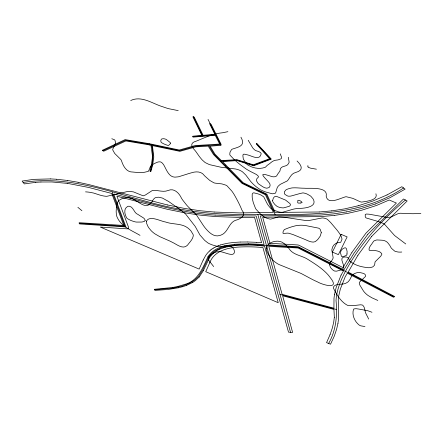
<?xml version="1.0" encoding="UTF-8"?>
<svg xmlns="http://www.w3.org/2000/svg" width="443" height="443" viewBox="0 0 443 443"><rect width="100%" height="100%" fill="white"/><g stroke="black" fill="none" stroke-linecap="round" stroke-linejoin="round"><path stroke-width="0.66" d="M337.948 323.479L338.602 318.334L338.275 299.313L338.718 295.913L340.324 289.118L345.163 276.836L347.356 273.193L393.511 297.231L394.541 296.45L348.176 272.102L357.922 255.251M334.332 317.282L333.701 322.211L332.35 327.981L330.052 334.703M334.471 294.639L334 298.244L333.922 308.184L282.125 294.335L268.763 246.341L298.089 247.997L343.22 270.889L343.375 271.194L341.082 275.075M151.379 164.907L152.542 156.667L151.002 145.448L149.285 144.9M337.948 323.495L336.553 329.415L334.199 336.32L330.544 344.205L326.563 342.638L330.046 334.714M334.476 294.623L336.126 287.634L341.071 275.097M151.379 164.923L149.872 171.087L150.836 171.596L152.619 165.3L153.793 156.96L152.398 145.614L179.847 151.34L195.928 146.827L208.21 146.129L213.487 154.535L242.016 183.413L265.473 194.798L273.303 212.352L239.868 212.922L214.157 212.031M150.437 171.48C153.206 162.769 153.754 153.677 151.523 144.767M203.182 260.052L199.145 269.089L100.306 227.071L127.003 228.832A2.221 1.39 20.9 0 0 128.592 227.381L116.935 196.232L167.116 209.234A2.221 1.39 20.9 0 0 167.288 209.273L184.67 212.823A2.221 1.39 20.9 0 0 184.842 212.856L200.745 215.209A2.221 1.39 20.9 0 0 200.917 215.226L215.497 216.583A2.221 1.39 20.9 0 0 215.663 216.594L241.662 217.496M203.331 270.701L209.694 257.383M307.929 165.588L307.785 166.241A1.949 1.218 20.9 0 0 308.106 166.989M328.617 343.475C336.099 330.356 337.505 315.244 336.021 300.537C336.503 291.416 339.798 282.723 343.779 274.605A260.622 163.306 20.9 0 1 345.773 270.789C360.569 243.312 381.811 220.077 405.506 199.959M203.215 259.986L205.663 255.506A2.221 1.39 20.9 0 1 205.735 255.395L207.352 253.23A2.221 1.39 20.9 0 1 207.429 253.136L209.395 251.092M208.038 256.58C202.966 267.384 198.209 280.546 185.418 284.212M351.936 252.388L342.948 267.583L299.064 245.322A2.221 1.39 20.9 0 0 297.74 244.957L269.925 243.285L262.705 217.253L321.463 216.561A2.221 1.39 20.9 0 0 321.662 216.549L334.249 215.42M203.32 270.717L199.245 276.936M351.98 252.316L365.874 233.267A2.221 1.39 20.9 0 1 365.973 233.151L396.396 203.055L389.231 200.009L376.677 205.397A2.221 1.39 20.9 0 1 376.533 205.452L362.02 210.12A2.221 1.39 20.9 0 1 361.865 210.159L347.866 213.354A2.221 1.39 20.9 0 1 347.716 213.388L334.387 215.403M367.828 234.281L353.951 253.307L343.884 269.887L298.222 246.751L268.441 244.879L260.296 215.929L320.76 215.038L333.346 213.908L346.681 211.892M357.933 255.24L371.666 236.407M208.049 256.563C211.699 250.871 217.989 247.576 224.391 245.976M209.711 257.366L213.122 253.352L216.732 250.677M199.234 276.953L195.291 280.668L192.805 282.374M367.845 234.258L403.484 199.001L407.161 200.972L371.683 236.385M209.467 251.026L210.619 250.046M210.674 249.996L211.937 249.06M212.003 249.01L213.388 248.119M403.645 187.91C363.819 214.478 314.796 214.905 268.746 214.539C244.619 214.501 220.376 214.944 196.41 211.732A191.215 119.815 20.9 0 1 184.476 209.882C130.558 201.715 78.621 173.219 23.075 182.477M213.46 248.074L214.977 247.233M216.743 250.672L218.144 249.891M387.044 194.926L401.845 186.713L405.096 189.144L390.128 197.617L375.21 204.024M192.788 282.385L186.597 285.375M215.054 247.194L216.716 246.402M218.155 249.885L219.734 249.132M102.82 150.797L125.507 140.265L149.23 144.285L179.57 150.686L195.496 146.196L220.719 144.678L208.038 119.394M227.912 131.676L222.585 132.756A77.22 48.387 20.9 0 0 219.551 133.144L215.198 133.974A37.195 23.307 20.9 0 0 212.191 134.888C206.837 136.605 201.792 138.88 196.609 141.012C189.593 142.884 191.105 146.301 195.208 150.714A29.028 18.191 20.9 0 1 196.105 151.877L198.962 155.958A49.223 30.844 20.9 0 0 200.336 157.747L200.541 157.996A44.483 27.876 20.9 0 0 201.576 159.225A53.88 33.762 20.9 0 0 202.329 160.067L205.137 162.553L208.946 164.392A10.953 6.861 20.9 0 0 210.132 164.779L220.769 167.199L235.682 169.004A19.104 11.972 20.9 0 1 237.094 169.364L238.317 169.741A10.809 6.772 20.9 0 1 239.801 170.328L241.324 171.098A9.397 5.886 20.9 0 1 242.526 171.873L245.799 175.024L250.5 181.209A24.952 15.638 20.9 0 0 251.497 182.366L252.765 183.69A36.946 23.152 20.9 0 0 254.83 185.606L255.401 186.093A35.955 22.532 20.9 0 0 257.178 187.511L260.523 189.792L263.901 191.337A39.997 25.063 20.9 0 0 265.778 192.002L272.367 193.807L275.014 193.403A5.931 3.716 20.9 0 0 275.563 192.849A4.535 2.841 20.9 0 0 275.817 192.362L277.096 188.037A18.971 11.883 20.9 0 1 277.589 187.068A23.102 14.475 20.9 0 1 278.16 186.226L280.175 184.41L287.092 181.004A5.454 3.417 20.9 0 0 287.623 180.578C290.038 177.549 291.439 173.296 295.686 172.465C303.505 170.389 302.198 166.025 297.07 160.986M387.021 194.937L372.397 201.222L358.193 205.785M219.75 249.127L225.393 247.194M216.799 246.363L218.609 245.627M130.707 100.517C141.777 95.267 152.763 103.9 163.151 106.896A47.196 29.576 20.9 0 0 166.895 108.164A33.048 20.71 20.9 0 0 168.933 108.745L178.219 110.617M218.698 245.594L220.669 244.918M182.787 286.66L186.575 285.386M185.395 284.218L177.471 286.549L172.665 287.474M375.188 204.029L360.696 208.686L346.703 211.887M220.758 244.89L222.912 244.276M178.451 287.778L182.771 286.665M358.165 205.79L344.499 208.913L331.469 210.89M223.045 244.243L227.852 243.224A2.221 1.39 20.9 0 1 228.018 243.19L233.622 242.465A2.221 1.39 20.9 0 1 233.777 242.448L240.228 242.044M224.407 245.97L234.74 244.231M225.415 247.188L235.504 245.494M178.429 287.778L168.008 289.484L154.961 290.403L154.369 289.296L172.648 287.479M35.401 182.383L24.31 183.917L22.15 181.082L33.624 179.354L50.696 178.917M300.243 203.049L301.988 202.684A0.615 0.388 20.9 0 0 302.06 202.484L301.617 201.836A4.729 2.963 20.9 0 0 300.011 200.751A3.134 1.966 20.9 0 0 298.743 200.314L298.111 200.297A0.637 0.399 20.9 0 0 297.912 200.408L297.801 200.701A9.796 6.136 20.9 0 0 297.774 201.122L297.796 202.484M319.204 211.992L331.442 210.89M192.76 136.682L215.747 134.755M35.423 182.378L40.933 181.995M221.018 161.136L237.005 160.133L253.49 165.3L270.607 158.937L256.569 143.61M234.768 244.231L248.512 243.772M235.526 245.494L249.027 245.045L257.245 245.361M154.607 289.772L173.091 288.1L182.239 286.062L189.266 283.387L194.549 280.17L198.442 276.498L202.479 270.341L208.869 256.973L212.363 252.87L214.689 251.015L220.885 247.842L229.624 245.577L241.485 244.464L248.778 244.409L298.111 247.349L345.457 271.365L394.176 296.921M225.858 165.051L222.602 161.551L237.121 160.599L253.689 165.765L271.332 159.103L256.874 143.526L256.264 143.958L269.571 158.744L253.302 164.785L236.922 159.685L221.395 160.565L214.971 154.175L210.093 146.19L221.057 145.31L220.824 144.789L221.212 144.534L211.084 124.267L209.567 123.625L214.827 134.301L203.11 135.281L194.222 117.102L193.475 116.786L192.893 116.802L201.786 135.314L192.783 136.217L193.01 137.125L215.209 135.292L219.667 144.047L195.07 145.57L179.282 150.005L149.202 143.676M40.955 181.995L51.809 181.962L67.785 183.424M319.176 211.992L275.164 212.441L266.902 194.189L243.129 182.666L225.864 165.051M241.789 217.496L254.548 217.347L261.586 242.714L256.336 242.315M240.372 242.039L247.742 241.983M215.121 215.071L241.086 215.974L256.143 215.94L264.106 244.497L248.534 243.772M247.87 241.983L256.226 242.31M50.718 178.917L56.305 179.232M79.114 223.305L124.959 226.334L112.145 192.09M257.261 245.361L264.587 246.153L288.515 332.167L292.607 332.427L282.64 295.791L333.95 309.424L334.332 317.26M214.13 212.031L199.931 210.713L184.349 208.404L167.338 204.932M215.093 215.071C180.589 213.061 147.464 202.506 114.183 194.062L113.818 194.289L125.934 226.943L79.546 223.942L79.12 222.707L123.769 225.448L111.736 193.464L88.628 187.444L67.812 183.43M56.333 179.238L67.286 180.434M316.424 169.193L310.77 168.202A10.466 6.556 20.9 0 1 309.624 167.836L308.455 167.293A1.412 0.886 20.9 0 1 308.112 166.989M149.18 143.67L125.109 139.606L102.339 150.293L103.684 151.257L125.901 140.952L149.263 144.9M67.314 180.439L78.095 182.261M78.118 182.267L88.722 184.559L167.31 204.926M420.85 213.448L413.873 213.698A31.093 19.481 20.9 0 1 411.68 213.698L400.278 213.244A14.824 9.286 20.9 0 0 398.058 213.664L391.047 217.009L388.289 217.435A20.123 12.609 20.9 0 1 386.839 217.369L369.085 214.196L366.333 214.035L365.248 214.484L365.259 216.898L366.101 217.928L379.956 222.037L383.577 223.604A5.255 3.295 20.9 0 1 384.668 224.407L394.597 235.532L405.76 243.96M111.802 138.737L114.277 139.672A2.154 1.351 20.9 0 1 114.953 140.287L115.54 142.491A10.621 6.656 20.9 0 1 115.413 143.388L112.721 149.285A4.79 3.001 20.9 0 0 112.832 150.099L114.726 153.488L120.607 159.275A8.605 5.394 20.9 0 1 121.388 160.438C123.148 165.948 126.272 172.349 133.127 172.061A56.903 35.656 20.9 0 0 135.813 172.316L137.895 172.443A38.63 24.204 20.9 0 0 144.368 172.283L148.344 171.38L149.507 168.933A41.786 26.181 20.9 0 0 149.756 168.119L150.581 166.186L152.558 164.608A63.742 39.942 20.9 0 1 153.621 163.988L154.38 163.578A39.277 24.614 20.9 0 1 156.097 162.764C158.179 161.667 161.202 161.064 162.636 163.484A29.432 18.44 20.9 0 1 163.628 164.696C166.712 169.962 169.137 178.64 177.084 176.94A12.769 8.002 20.9 0 0 178.623 176.757L186.503 174.293A93.224 58.415 20.9 0 1 187.76 173.883A103.474 64.839 20.9 0 1 191.675 172.753C195.939 171.303 201.51 171.303 204.273 175.461A20.815 13.041 20.9 0 0 204.971 176.181L209.722 180.401L213.786 182.754A5.166 3.239 20.9 0 0 215.06 183.125L221.926 183.911L225.803 185.13A5.576 3.494 20.9 0 1 227.065 185.872L231.877 191.154A57.153 35.811 20.9 0 1 234.281 194.759C237.116 199.721 239.801 204.788 241.922 210.104C246.053 214.933 241.845 218.15 237.249 219.817C228.688 221.328 228.71 232.143 221.212 234.978A16.618 10.41 20.9 0 1 219.728 235.488C213.864 237.398 208.847 232.287 205.402 228.211A47.999 30.08 20.9 0 1 202.822 224.684L196.382 214.822L188.269 206.837A37.572 23.545 20.9 0 1 186.514 204.943L182.693 200.059A45.867 28.74 20.9 0 1 181.53 198.309C179.277 193.314 174.232 187.754 168.24 190.451C163.412 192.483 158.323 190.213 153.372 190.335A5.205 3.262 20.9 0 0 152.148 190.612L145.365 195.025L143.172 195.839L133.421 191.88L129.472 191.42A24 15.04 20.9 0 0 127.573 191.509L107.073 196.26A6.767 4.236 20.9 0 1 105.971 196.288L104.011 196.05A26.281 16.469 20.9 0 1 102.671 195.784A23.13 14.492 20.9 0 1 99.453 194.926L93.534 193.026L89.68 192.273A39.089 24.492 20.9 0 0 88.617 192.135A32.771 20.539 20.9 0 0 85.527 191.863M280.026 294.423L336.403 309.469M377.818 300.454L371.882 297.785L368.144 295.536A18.257 11.44 20.9 0 1 365.204 293.039L364.196 291.926A14.481 9.076 20.9 0 1 363.177 290.547L359.86 285.126L359.284 283.193A5.77 3.616 20.9 0 1 359.495 282.169L365.436 276.521A4.962 3.107 20.9 0 0 365.569 275.862C365.625 273.469 362.446 273.181 360.713 272.738A11.485 7.193 20.9 0 0 359.362 272.578L357.185 272.65L355.352 273.237A23.136 14.497 20.9 0 0 354.118 273.835L353.154 274.427A8.323 5.216 20.9 0 0 352.634 274.893L351.676 276.188A52.285 32.76 20.9 0 0 351.055 277.24A41.969 26.298 20.9 0 0 350.695 277.927L350.247 278.857A31.032 19.442 20.9 0 1 349.311 280.386L348.17 281.748A10.903 6.833 20.9 0 1 347.212 282.435C343.391 285.613 335.75 282.573 333.369 287.142A10.084 6.318 20.9 0 0 333.391 287.513A9.491 5.947 20.9 0 0 333.579 288.454C336.857 294.916 340.85 301.827 347.473 305.31A2.093 1.312 20.9 0 0 348.442 305.515L352.755 305.482A46.266 28.989 20.9 0 0 355.048 305.421L360.574 304.784L362.274 305.011A1.728 1.085 20.9 0 1 362.906 305.377L363.875 306.733A20.228 12.675 20.9 0 1 364.667 308.987L365.464 312.653L367.385 316.44A39.936 25.024 20.9 0 1 368.033 317.731A31.398 19.675 20.9 0 1 368.615 319.065M371.976 312.265L367.518 310.621L360.812 309.463A34.681 21.729 20.9 0 0 359.068 309.098L356.006 308.677L354.04 308.926A2.736 1.717 20.9 0 0 353.553 309.258C351.67 314.84 354.621 321.513 359.162 325.046A5.515 3.455 20.9 0 0 360.835 325.854L364.545 326.48A4.613 2.891 20.9 0 0 364.966 326.447M140.027 235.36C131.66 230.41 120.956 226.534 116.985 216.832A16.003 10.028 20.9 0 1 116.515 215.209L116.304 213.543A104.919 65.747 20.9 0 1 116.171 211.499L116.481 205.397L117.927 201.698A16.308 10.217 20.9 0 1 119.632 199.981L121.775 198.785A19.426 12.171 20.9 0 1 123.531 198.171L125.729 197.728A10.183 6.385 20.9 0 1 127.075 197.656C135.597 196.487 144.645 212.025 151.484 202.362A14.137 8.86 20.9 0 0 152.143 201.543L153.034 199.992A19.027 11.922 20.9 0 1 153.699 199.057L154.961 197.916A4.613 2.891 20.9 0 1 155.571 197.644L157.348 197.318A18.833 11.8 20.9 0 1 158.777 197.218L162.409 198.049L168.75 201.587L178.557 208.409L185.573 213.969L195.263 226.523L199.937 234.989L204.677 240.377L207.811 242.858A11.236 7.038 20.9 0 0 209.461 243.766L211.892 244.763A17.432 10.925 20.9 0 0 214.318 245.483C219.761 247.836 225.205 244.929 230.665 246.358C235.327 248.274 236.451 256.098 229.579 254.166A9.176 5.748 20.9 0 1 227.48 253.617L221.45 251.829A16.801 10.527 20.9 0 0 219.695 251.641L216.533 251.829L213.05 253.318A42.589 26.685 20.9 0 0 209.445 255.777L208.304 257.134L208.204 258.845A8.904 5.582 20.9 0 0 208.642 260.168L213.664 266.57M77.879 207.324L81.916 210.73M248.196 140.27L252.748 147.929L254.276 149.562A6.889 4.319 20.9 0 0 255.079 150.188L255.389 150.382A3.311 2.071 20.9 0 0 255.938 150.67L258.396 151.462A4.851 3.04 20.9 0 1 259.57 151.999L260.811 152.957A1.982 1.24 20.9 0 1 261.06 153.4L261.132 153.793A3.112 1.949 20.9 0 1 261.088 154.131C259.687 160.399 252.737 156.479 248.75 155.222A29.249 18.324 20.9 0 0 246.84 154.729C245.793 154.79 243.091 153.2 242.958 155.022A2.885 1.805 20.9 0 0 242.925 155.266L242.936 155.726A21.042 13.185 20.9 0 1 242.93 156.235L243.329 159.043L246.529 163.965A7.177 4.496 20.9 0 0 247.82 165.017L251.087 166.69A18.058 11.313 20.9 0 0 252.848 167.332C256.779 168.65 261.226 168.805 265.124 167.327A5.15 3.228 20.9 0 0 265.684 166.956L266.858 165.704A15.455 9.685 20.9 0 1 267.533 165.123L268.757 164.264A41.448 25.971 20.9 0 0 270.025 163.323L271.011 162.509A32.394 20.3 20.9 0 1 272.423 161.485L274.322 160.493A4.995 3.129 20.9 0 1 275.197 160.294L278.082 159.895L280.956 158.849A3.334 2.088 20.9 0 0 281.333 158.4L281.488 158.007A5.831 3.655 20.9 0 0 281.543 157.199L280.242 153.854M208.747 145.398L214.224 154.358L242.587 183.064L266.204 194.471L275.125 214.495M375.913 193.79C378.516 200.336 365.863 201.355 361.682 202.102A8.074 5.056 20.9 0 1 360.297 201.792L355.973 199.821A22.748 14.254 20.9 0 0 354.461 199.101A26.857 16.828 20.9 0 0 352.539 198.287L346.426 196.764A6.008 3.765 20.9 0 0 345.368 196.836L342.422 197.855A27.305 17.111 20.9 0 1 341.016 198.359C336.348 200.07 327.388 203.658 326.181 196.105C328.291 186.315 309.519 188.724 304.319 188.22C300.437 188.253 296.561 187.611 292.679 187.865A12.011 7.525 20.9 0 0 291.488 188.02L291.057 188.103A31.215 19.558 20.9 0 0 289.611 188.452A25.345 15.882 20.9 0 0 288.393 188.818L288.1 188.917A25.079 15.715 20.9 0 0 286.92 189.377L286.532 189.554A7.431 4.657 20.9 0 0 285.896 189.942L284.389 191.775L284.412 193.541A3.638 2.281 20.9 0 0 285.059 194.466L287.352 195.878A3.782 2.37 20.9 0 0 288.897 196.227L290.818 196.077L299.551 193.646A43.757 27.422 20.9 0 1 300.393 193.436L302.641 192.938A2.691 1.683 20.9 0 1 303.3 192.926L304.9 193.259A11.363 7.121 20.9 0 1 305.986 193.602L306.329 193.729A8.456 5.299 20.9 0 1 307.237 194.112L310.2 195.795A7.027 4.402 20.9 0 1 311.014 196.443L312.941 198.713A14.58 9.137 20.9 0 1 313.666 200.026C316.584 207.141 303.942 208.387 299.474 208.376A38.984 24.426 20.9 0 0 296.572 208.614L294.828 208.858A22.139 13.871 20.9 0 0 293.294 209.185L282.634 212.225A8.987 5.632 20.9 0 1 278.614 211.887L274.444 210.408L271.271 208.725A6.39 4.004 20.9 0 1 270.407 208.027L268.104 205.126A39.482 24.742 20.9 0 1 267.478 204.129A31.68 19.852 20.9 0 1 266.824 202.983L263.757 196.902L261.281 195.186A26.691 16.723 20.9 0 0 259.897 194.582L258.823 194.161A10.793 6.761 20.9 0 0 257.865 193.84L254.055 192.866A2.259 1.412 20.9 0 0 253.014 193.015L252.217 194.017L252.178 196.858A35.506 22.25 20.9 0 0 252.305 198.06L252.709 200.203A100.589 63.028 20.9 0 0 253.352 202.805L255.65 208.764L259.62 213.205A65.143 40.822 20.9 0 0 261.425 214.766L264.382 217.042A6.955 4.358 20.9 0 0 265.357 217.585L266.514 218.1A12.254 7.681 20.9 0 0 267.81 218.565L269.82 219.036A5.1 3.195 20.9 0 0 270.811 219.08L278.099 217.031A9.153 5.731 20.9 0 1 279.245 216.904L284.406 217.275L306.595 220.658A15.904 9.962 20.9 0 0 308.317 220.647L322.061 217.95A5.139 3.223 20.9 0 1 323.168 217.978L324.924 218.338A10.654 6.678 20.9 0 1 326.037 218.692L326.746 218.975A3.256 2.043 20.9 0 1 327.41 219.346L330.7 222.585L336.901 229.939A79.458 49.788 20.9 0 1 339 232.719L340.025 234.225A29.277 18.346 20.9 0 1 341.055 235.992L342.057 239.115L340.778 242.149A2.038 1.279 20.9 0 1 340.479 242.343C336.143 242.393 332.759 244.663 331.99 249.121A10.776 6.75 20.9 0 0 331.835 250.035L332.676 255.007A43.602 27.322 20.9 0 1 332.926 256.375L333.025 257.09A22.648 14.193 20.9 0 0 333.092 257.544L333.13 257.815A1.922 1.207 20.9 0 1 333.119 258.042L332.632 259.172A61.931 38.807 20.9 0 1 332.04 260.207L330.594 262.14A10.698 6.7 20.9 0 0 330.229 262.644A15.322 9.602 20.9 0 0 329.874 263.292L329.531 264.399A4.203 2.636 20.9 0 0 329.559 264.947L330.362 267.157A6.966 4.364 20.9 0 0 330.943 268.026L332.017 269.2A17.759 11.13 20.9 0 0 332.826 269.953L334.371 270.978L336.065 271.177A5.117 3.206 20.9 0 0 336.614 271.138L342.018 269.687A2.73 1.711 20.9 0 0 342.373 269.438L342.738 268.979A24.714 15.488 20.9 0 0 343.325 267.954L343.751 266.786A6.318 3.959 20.9 0 0 343.785 266.116L341.93 260.39L341.88 258.85A6.584 4.125 20.9 0 1 342.118 258.258L342.683 257.582A3.295 2.065 20.9 0 1 343.275 257.261C345.634 256.519 349.145 257.012 349.228 260.096A4.591 2.874 20.9 0 0 349.654 260.838C354.55 265.44 361.693 267.029 368.222 267.705A10.588 6.634 20.9 0 0 370.365 267.611L372.74 266.913L374.219 265.562A9.99 6.257 20.9 0 0 374.673 264.637L375 262.289A5.831 3.655 20.9 0 1 375.215 261.702L380.183 256.774A29.055 18.207 20.9 0 0 380.764 256.17L381.788 254.454A3.201 2.005 20.9 0 0 381.711 253.667C380.122 251.026 376.295 250.782 373.521 250.312A10.704 6.706 20.9 0 0 371.904 250.378C366.638 252.045 369.761 246.07 371.622 244.248A75.537 47.335 20.9 0 0 372.186 243.318L373.648 241.23A6.136 3.843 20.9 0 1 374.269 240.798L376.257 240.067A6.019 3.771 20.9 0 1 377.115 239.945L381.888 240.211A26.159 16.391 20.9 0 0 382.619 240.278L383.538 240.388A3.472 2.176 20.9 0 1 384.302 240.582L385.493 241.103A7.309 4.58 20.9 0 1 386.728 241.856A6.988 4.38 20.9 0 1 387.57 242.531L389.696 245.272A27.726 17.377 20.9 0 1 390.51 246.812L391.468 248.335L394.586 251.02A2.326 1.456 20.9 0 0 395.322 251.419L397.936 251.995A12.792 8.013 20.9 0 0 399.896 252.111L400.444 252.106A18.844 11.811 20.9 0 0 401.773 252.017M193.475 116.786L202.667 135.851M240.937 137.197C245.998 146.052 238.467 147.004 232.176 149.169A8.522 5.338 20.9 0 0 231.434 149.756L230.205 151.86A24.143 15.128 20.9 0 0 229.9 152.89L229.79 154.507A4.225 2.647 20.9 0 0 230.022 155.183L234.269 159.646A93.113 58.349 20.9 0 0 237.016 162.038A97.67 61.2 20.9 0 0 240.726 165.045L245.887 168.8A32.644 20.456 20.9 0 0 247.609 169.874L249.365 170.876A43.957 27.544 20.9 0 0 252.671 172.571L256.037 174.298A10.626 6.656 20.9 0 1 257.051 174.996L258.352 176.231A1.179 0.742 20.9 0 1 258.452 176.53L258.419 176.895A2.652 1.661 20.9 0 1 258.297 177.2L256.846 178.706L256.53 180.168A7.636 4.784 20.9 0 0 256.757 181.242L257.544 182.688A8.882 5.565 20.9 0 0 258.695 183.983C261.597 185.711 265.412 189.731 268.94 187.599A7.952 4.984 20.9 0 0 269.948 186.093L270.003 185.91A6.379 3.998 20.9 0 0 270.075 185.13A6.778 4.247 20.9 0 0 269.97 184.482C270.247 182.084 257.372 172.493 265.468 174.631A54.716 34.283 20.9 0 1 267.162 175.096A44.217 27.71 20.9 0 1 270.308 176.076L272.179 176.652A5.344 3.345 20.9 0 0 275.74 176.436L276.21 176.209A4.718 2.957 20.9 0 0 276.753 175.744L277.434 174.57A14.647 9.176 20.9 0 1 277.767 173.994L279.699 171.386A11.656 7.304 20.9 0 0 279.965 170.887C280.148 164.879 286.427 167.52 288.454 163.694A8.611 5.394 20.9 0 1 288.609 163.329L289.008 162.553A5.632 3.527 20.9 0 0 289.141 162.132L288.288 157.265M257.87 214.567L290.575 332.449M297.807 202.839L298.205 203.06A8.207 5.144 20.9 0 0 300.232 203.032M146.395 221.262L146.694 223.527L147.774 226.091A24.221 15.173 20.9 0 0 148.964 228.029L150.891 230.404A20.223 12.67 20.9 0 0 154.956 233.876L159.69 236.612L169.647 240.97A38.148 23.9 20.9 0 1 172.106 242.199C176.596 244.126 182.754 249.93 187.4 245.311C189.504 242.321 192.699 239.608 193.286 235.853A9.275 5.814 20.9 0 0 193.043 234.341L190.944 230.908A16.684 10.455 20.9 0 0 189.239 229.186C182.904 222.918 173.412 224.867 165.66 222.032C160.493 221.273 149.54 214.916 146.395 221.262M321.297 232.592L320.195 236.147L318.107 239.07A49.998 31.331 20.9 0 1 317.055 240.161C314.414 243.711 309.773 241.59 306.6 240.172A78.632 49.273 20.9 0 0 304.419 239.22L292.961 234.546L288.825 233.267A7.027 4.402 20.9 0 0 287.557 233.123L283.094 233.461L282.966 232.569A32.057 20.09 20.9 0 1 283.193 231.456L284.295 229.585L288.781 227.813A93.805 58.775 20.9 0 1 292.053 226.722L295.426 225.819A24.581 15.4 20.9 0 1 297.065 225.526L297.486 225.47A30.888 19.354 20.9 0 1 299.966 225.26L301.046 225.227A17.039 10.676 20.9 0 1 302.048 225.243L302.752 225.277A34.98 21.917 20.9 0 1 303.544 225.337A32.256 20.212 20.9 0 1 305.504 225.537L318.6 228.151A3.594 2.254 20.9 0 1 319.215 228.499L319.829 228.97A2.846 1.783 20.9 0 1 320.184 229.358L321.297 232.592M145.188 220.315L144.584 221.251L142.64 221.882A13.6 8.522 20.9 0 1 141.4 222.059L136.549 222.076A8.766 5.493 20.9 0 1 134.932 221.81L132.208 220.957A24.26 15.2 20.9 0 1 130.098 220.105L127.434 218.665A2.99 1.872 20.9 0 1 126.853 218.094L125.928 216.372A47.556 29.797 20.9 0 1 125.618 215.575L125.142 214.074A21.353 13.379 20.9 0 1 124.821 212.103L124.92 210.231A13.744 8.611 20.9 0 1 125.519 208.603A15.898 9.962 20.9 0 1 126.172 207.651L127.645 206.444A3.217 2.016 20.9 0 1 128.304 206.266L128.553 206.244A3.871 2.425 20.9 0 1 129.367 206.255C133.753 207.036 133.869 213.205 138.188 214.584A40.75 25.533 20.9 0 0 139.866 215.686L143.266 217.784A5.288 3.317 20.9 0 1 144.108 218.493A5.366 3.361 20.9 0 1 144.545 218.986L145.188 220.315M272.655 200.452L272.661 201.044A4.746 2.974 20.9 0 0 272.91 201.881L274.306 203.841A23.485 14.713 20.9 0 0 275.28 204.91L277.235 206.554L279.605 207.413A12.936 8.107 20.9 0 0 280.79 207.678L282.916 207.9A5.261 3.295 20.9 0 0 283.93 207.795L286.034 207.202A47.069 29.493 20.9 0 1 286.931 206.964L289.506 206.178L290.481 205.004A2.525 1.584 20.9 0 0 290.442 204.555L290.093 203.858A5.2 3.262 20.9 0 0 289.783 203.448L285.591 200.103L276.349 196.293A1.833 1.146 20.9 0 0 275.751 196.299L274.66 196.72A12.376 7.752 20.9 0 0 274.272 196.963L273.309 198.198L272.655 200.452M346.98 253.922L346.852 254.88A2.481 1.556 20.9 0 1 346.664 255.174C345.219 255.838 340.861 258.214 341.104 255.157A8.373 5.25 20.9 0 0 341.016 254.653C339.648 252.194 341.37 249.204 343.79 248.235A17.93 11.236 20.9 0 1 344.455 247.958L345.341 247.753L346.022 248.213A2.481 1.556 20.9 0 1 346.443 248.744L347.068 251.27A10.051 6.296 20.9 0 1 347.096 251.984L346.98 253.922M266.548 248.484L266.52 249.426A13.883 8.699 20.9 0 0 266.725 250.821L268.308 254.398A33.856 21.214 20.9 0 0 269.399 256.12L271.531 258.828A21.818 13.672 20.9 0 0 273.907 261.115A22.798 14.287 20.9 0 0 274.926 261.94L276.554 263.103A17.067 10.693 20.9 0 0 278.968 264.515L301.185 273.486L310.432 278.437A67.94 42.572 20.9 0 0 317.559 281.925C322.576 284.849 340.29 290.137 330.45 277.883A53.448 33.491 20.9 0 0 327.781 274.494C322.039 268.203 314.635 263.64 307.475 259.144C301.511 255.356 292.851 255.013 288.947 248.484A19.653 12.315 20.9 0 0 287.939 247.194L287.573 246.773A23.784 14.901 20.9 0 0 286.067 245.228L284.993 244.27A17.028 10.671 20.9 0 0 283.963 243.451C279.826 239.835 273.082 240.914 268.873 243.816A18.661 11.69 20.9 0 0 267.793 245.068L267.135 246.236A18.556 11.629 20.9 0 0 266.608 248.019L266.548 248.484M170.483 143.189L170.046 144.058A18.944 11.867 20.9 0 1 169.226 144.872L168.462 145.459A0.576 0.36 20.9 0 1 168.262 145.481L167.105 145.16A29.703 18.612 20.9 0 1 166.219 144.839L164.957 144.352A34.316 21.502 20.9 0 1 163.965 143.947L161.518 142.64A2.143 1.346 20.9 0 1 161.064 142.109L160.787 140.957A9.037 5.665 20.9 0 1 160.831 140.348L161.457 139.152A2.564 1.606 20.9 0 1 161.806 138.952L162.88 138.737A5.288 3.311 20.9 0 1 164.386 138.836A3.538 2.215 20.9 0 1 166.385 139.556L167.897 140.702A14.104 8.838 20.9 0 0 168.296 141.001L170.328 142.685A1.484 0.93 20.9 0 1 170.483 143.106L170.483 143.189M209.7 262.788L205.74 271.697L278.232 302.707L262.926 247.537A132.069 82.752 20.9 0 0 242.692 246.889C230.421 247.128 214.689 249.586 209.7 262.788M341.149 234.358L332.383 252.084L338.374 254.636L347.14 236.911L341.149 234.358"/></g></svg>
